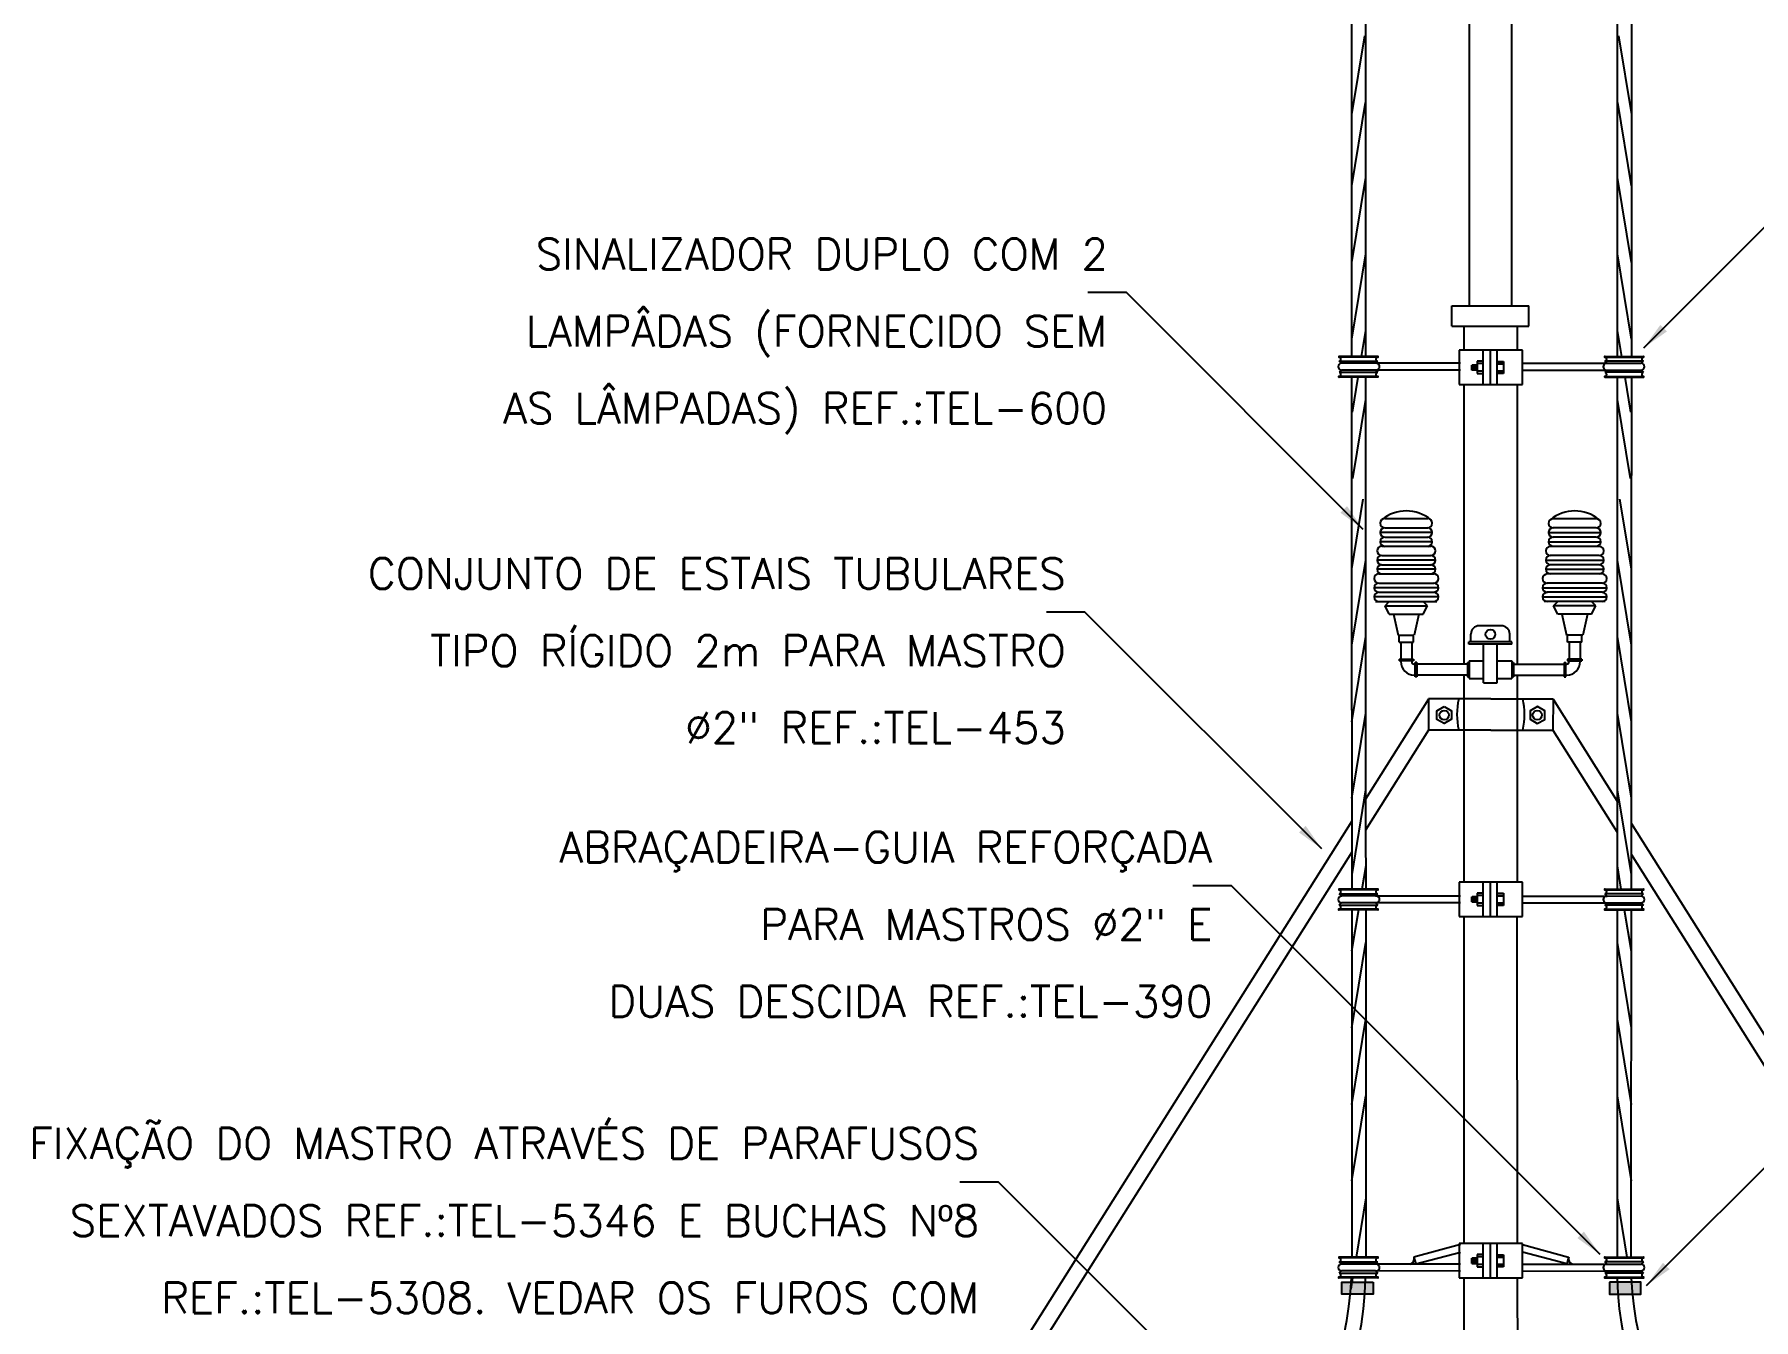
# Model space of a CAD drawing. Header units: millimetres. Extents: x -6160.2 to -6141.2, y -4696.6 to -4675.3.
# Drawn here: x -6159.23 to -6148.08, y -4690.77 to -4682.44 of the extents above; entities that cross this region are included whole.
import ezdxf
from ezdxf.enums import TextEntityAlignment as Align

# ---------------------------------------------------------------- set-up
doc = ezdxf.new("R2010")
doc.units = ezdxf.units.MM
doc.header["$LTSCALE"] = 10
doc.layers.add('Termotécnica', color=7, linetype='Continuous')
doc.styles.add('r80', font='romans.shx')

# ---------------------------------------------------------------- blocks, each defined once
blk = doc.blocks.new('*X1')
at = {"color": 0, "linetype": 'ByBlock'}
for p, q in [((387.028, 152.597), (387.028, 152.67)), ((387.041, 152.597), (387.041, 152.67)), ((387.053, 152.597), (387.053, 152.67)), ((387.066, 152.597), (387.066, 152.67)), ((387.078, 152.597), (387.078, 152.67))]:
    blk.add_line(p, q, dxfattribs=at)
blk = doc.blocks.new('*X3')
at = {"color": 0, "linetype": 'ByBlock'}
for p, q in [((387.028, 152.597), (387.028, 152.67)), ((387.041, 152.597), (387.041, 152.67)), ((387.053, 152.597), (387.053, 152.67)), ((387.066, 152.597), (387.066, 152.67)), ((387.078, 152.597), (387.078, 152.67))]:
    blk.add_line(p, q, dxfattribs=at)
blk = doc.blocks.new('*X10')
at = {"color": 0, "linetype": 'ByBlock'}
for p, q in [((387.028, 152.597), (387.028, 152.67)), ((387.041, 152.597), (387.041, 152.67)), ((387.053, 152.597), (387.053, 152.67)), ((387.066, 152.597), (387.066, 152.67)), ((387.078, 152.597), (387.078, 152.67))]:
    blk.add_line(p, q, dxfattribs=at)

msp = doc.modelspace()

# ---------------------------------------------------------------- linework, layer by layer
at = {"layer": 'Termotécnica', "color": 2, "ltscale": 5}
for p, q in [((-6150.686, -4681.899), (-6150.686, -4684.526)), ((-6148.87, -4681.899), (-6148.87, -4684.526)), ((-6150.515, -4684.526), (-6150.765, -4684.526)), ((-6150.765, -4684.558), (-6150.515, -4684.558)), ((-6150.752, -4684.571), (-6150.765, -4684.558)), ((-6150.529, -4684.571), (-6150.751, -4684.571)), ((-6150.529, -4684.571), (-6150.515, -4684.558)), ((-6149.987, -4684.486), (-6149.987, -4684.709)), ((-6149.831, -4684.709), (-6149.831, -4684.486)), ((-6149.786, -4684.486), (-6149.786, -4684.709)), ((-6149.786, -4684.486), (-6149.786, -4684.709)), ((-6149.742, -4684.486), (-6149.742, -4684.709)), ((-6149.577, -4684.709), (-6149.577, -4684.486)), ((-6149.041, -4684.526), (-6148.791, -4684.526)), ((-6148.791, -4684.558), (-6149.041, -4684.558)), ((-6149.027, -4684.571), (-6149.041, -4684.558)), ((-6149.027, -4684.571), (-6148.806, -4684.571)), ((-6148.804, -4684.571), (-6148.791, -4684.558)), ((-6150.752, -4684.616), (-6150.765, -4684.629)), ((-6150.765, -4684.629), (-6150.515, -4684.629)), ((-6150.515, -4684.66), (-6150.765, -4684.66)), ((-6150.529, -4684.616), (-6150.751, -4684.616)), ((-6150.686, -4684.66), (-6150.685, -4685.939)), ((-6150.529, -4684.616), (-6150.515, -4684.629)), ((-6149.027, -4684.616), (-6149.041, -4684.629)), ((-6148.791, -4684.629), (-6149.041, -4684.629)), ((-6149.041, -4684.66), (-6148.791, -4684.66)), ((-6149.027, -4684.616), (-6148.806, -4684.616)), ((-6148.87, -4684.66), (-6148.872, -4685.939)), ((-6148.804, -4684.616), (-6148.791, -4684.629)), ((-6150.685, -4685.939), (-6150.684, -4687.706)), ((-6150.594, -4685.939), (-6150.594, -4687.572)), ((-6148.962, -4685.939), (-6148.963, -4687.572)), ((-6148.872, -4685.939), (-6148.872, -4687.706)), ((-6150.529, -4686.116), (-6150.131, -4686.116)), ((-6150.467, -4686.143), (-6150.44, -4686.116)), ((-6150.44, -4686.198), (-6150.467, -4686.143)), ((-6150.467, -4686.143), (-6150.193, -4686.143)), ((-6150.193, -4686.143), (-6150.22, -4686.116)), ((-6150.22, -4686.198), (-6150.193, -4686.143)), ((-6149.039, -4686.116), (-6149.436, -4686.116)), ((-6149.375, -4686.143), (-6149.347, -4686.116)), ((-6149.347, -4686.198), (-6149.375, -4686.143)), ((-6149.1, -4686.143), (-6149.375, -4686.143)), ((-6149.1, -4686.143), (-6149.128, -4686.116)), ((-6149.128, -4686.198), (-6149.1, -4686.143)), ((-6150.44, -4686.198), (-6150.22, -4686.198)), ((-6150.412, -4686.198), (-6150.382, -4686.335)), ((-6150.248, -4686.198), (-6150.278, -4686.335)), ((-6149.128, -4686.198), (-6149.347, -4686.198)), ((-6149.32, -4686.198), (-6149.29, -4686.335)), ((-6149.155, -4686.198), (-6149.185, -4686.335)), ((-6150.382, -4686.335), (-6150.278, -4686.335)), ((-6150.377, -4686.379), (-6150.377, -4686.335)), ((-6150.283, -4686.379), (-6150.283, -4686.335)), ((-6149.911, -4686.377), (-6149.911, -4686.328)), ((-6149.714, -4686.273), (-6149.856, -4686.273)), ((-6149.659, -4686.377), (-6149.659, -4686.328)), ((-6149.185, -4686.335), (-6149.29, -4686.335)), ((-6149.284, -4686.379), (-6149.284, -4686.335)), ((-6149.191, -4686.379), (-6149.191, -4686.335)), ((-6150.377, -4686.379), (-6150.283, -4686.379)), ((-6150.366, -4686.379), (-6150.366, -4686.489)), ((-6150.294, -4686.379), (-6150.294, -4686.489)), ((-6149.925, -4686.393), (-6149.925, -4686.377)), ((-6149.645, -4686.377), (-6149.925, -4686.377)), ((-6149.645, -4686.393), (-6149.925, -4686.393)), ((-6149.829, -4686.643), (-6149.829, -4686.393)), ((-6149.741, -4686.643), (-6149.741, -4686.393)), ((-6149.645, -4686.393), (-6149.645, -4686.377)), ((-6149.191, -4686.379), (-6149.284, -4686.379)), ((-6149.273, -4686.379), (-6149.273, -4686.489)), ((-6149.202, -4686.379), (-6149.202, -4686.489)), ((-6150.377, -4686.489), (-6150.377, -4686.5)), ((-6150.377, -4686.489), (-6150.283, -4686.489)), ((-6150.283, -4686.5), (-6150.377, -4686.5)), ((-6150.366, -4686.5), (-6150.366, -4686.505)), ((-6150.294, -4686.505), (-6150.294, -4686.5)), ((-6150.283, -4686.489), (-6150.283, -4686.5)), ((-6150.278, -4686.522), (-6150.272, -4686.522)), ((-6150.278, -4686.593), (-6150.272, -4686.593)), ((-6150.261, -4686.511), (-6150.272, -4686.511)), ((-6150.272, -4686.604), (-6150.272, -4686.511)), ((-6150.261, -4686.511), (-6150.261, -4686.604)), ((-6149.932, -4686.522), (-6150.261, -4686.522)), ((-6149.932, -4686.593), (-6150.261, -4686.593)), ((-6149.932, -4686.511), (-6149.932, -4686.604)), ((-6149.932, -4686.511), (-6149.921, -4686.511)), ((-6149.921, -4686.5), (-6149.921, -4686.615)), ((-6149.921, -4686.5), (-6149.829, -4686.5)), ((-6149.741, -4686.5), (-6149.646, -4686.5)), ((-6149.646, -4686.5), (-6149.646, -4686.615)), ((-6149.646, -4686.511), (-6149.635, -4686.511)), ((-6149.635, -4686.511), (-6149.635, -4686.604)), ((-6149.635, -4686.522), (-6149.306, -4686.522)), ((-6149.635, -4686.593), (-6149.306, -4686.593)), ((-6149.306, -4686.511), (-6149.306, -4686.604)), ((-6149.306, -4686.511), (-6149.295, -4686.511)), ((-6149.295, -4686.604), (-6149.295, -4686.511)), ((-6149.29, -4686.522), (-6149.295, -4686.522)), ((-6149.29, -4686.593), (-6149.295, -4686.593)), ((-6149.191, -4686.489), (-6149.284, -4686.489)), ((-6149.284, -4686.489), (-6149.284, -4686.5)), ((-6149.284, -4686.5), (-6149.191, -4686.5)), ((-6149.273, -4686.505), (-6149.273, -4686.5)), ((-6149.202, -4686.5), (-6149.202, -4686.505)), ((-6149.191, -4686.489), (-6149.191, -4686.5)), ((-6150.261, -4686.604), (-6150.272, -4686.604)), ((-6149.932, -4686.604), (-6149.921, -4686.604)), ((-6149.921, -4686.615), (-6149.829, -4686.615)), ((-6149.829, -4686.643), (-6149.741, -4686.643)), ((-6149.741, -4686.615), (-6149.646, -4686.615)), ((-6149.646, -4686.604), (-6149.635, -4686.604)), ((-6149.306, -4686.604), (-6149.295, -4686.604)), ((-6150.594, -4687.572), (-6150.593, -4687.981)), ((-6148.963, -4687.572), (-6148.963, -4687.981)), ((-6150.684, -4687.706), (-6150.684, -4687.981)), ((-6148.872, -4687.706), (-6148.872, -4687.981)), ((-6150.515, -4687.981), (-6150.765, -4687.981)), ((-6150.765, -4688.012), (-6150.515, -4688.012)), ((-6150.752, -4688.025), (-6150.765, -4688.012)), ((-6150.529, -4688.026), (-6150.751, -4688.025)), ((-6150.529, -4688.026), (-6150.515, -4688.012)), ((-6149.987, -4687.935), (-6149.987, -4688.158)), ((-6149.831, -4688.158), (-6149.831, -4687.935)), ((-6149.786, -4687.935), (-6149.786, -4688.158)), ((-6149.786, -4687.935), (-6149.786, -4688.158)), ((-6149.742, -4687.935), (-6149.742, -4688.158)), ((-6149.577, -4688.158), (-6149.577, -4687.935)), ((-6149.041, -4687.981), (-6148.791, -4687.981)), ((-6148.791, -4688.012), (-6149.041, -4688.012)), ((-6149.027, -4688.026), (-6149.041, -4688.012)), ((-6149.027, -4688.026), (-6148.806, -4688.025)), ((-6148.804, -4688.025), (-6148.791, -4688.012)), ((-6150.752, -4688.07), (-6150.765, -4688.084)), ((-6150.765, -4688.084), (-6150.515, -4688.084)), ((-6150.515, -4688.115), (-6150.765, -4688.115)), ((-6150.529, -4688.07), (-6150.751, -4688.07)), ((-6150.684, -4688.115), (-6150.683, -4690.077)), ((-6150.593, -4688.115), (-6150.593, -4690.077)), ((-6150.529, -4688.07), (-6150.515, -4688.084)), ((-6149.027, -4688.07), (-6149.041, -4688.084)), ((-6148.791, -4688.084), (-6149.041, -4688.084)), ((-6149.041, -4688.115), (-6148.791, -4688.115)), ((-6149.027, -4688.07), (-6148.806, -4688.07)), ((-6148.963, -4688.115), (-6148.963, -4690.077)), ((-6148.872, -4688.115), (-6148.873, -4690.077)), ((-6148.804, -4688.07), (-6148.791, -4688.084)), ((-6150.683, -4690.077), (-6150.683, -4690.368)), ((-6150.593, -4690.077), (-6150.593, -4690.368)), ((-6148.963, -4690.077), (-6148.963, -4690.368)), ((-6148.873, -4690.077), (-6148.873, -4690.368)), ((-6150.515, -4690.368), (-6150.765, -4690.368)), ((-6150.28, -4690.367), (-6150.268, -4690.41)), ((-6149.987, -4690.279), (-6149.987, -4690.502)), ((-6149.831, -4690.502), (-6149.831, -4690.279)), ((-6149.786, -4690.279), (-6149.786, -4690.502)), ((-6149.786, -4690.279), (-6149.786, -4690.502)), ((-6149.742, -4690.279), (-6149.742, -4690.502)), ((-6149.577, -4690.502), (-6149.577, -4690.279)), ((-6149.277, -4690.367), (-6149.288, -4690.41)), ((-6149.041, -4690.368), (-6148.791, -4690.368)), ((-6150.752, -4690.413), (-6150.765, -4690.399)), ((-6150.765, -4690.399), (-6150.515, -4690.399)), ((-6150.752, -4690.457), (-6150.765, -4690.471)), ((-6150.765, -4690.471), (-6150.515, -4690.471)), ((-6150.529, -4690.413), (-6150.751, -4690.413)), ((-6150.529, -4690.457), (-6150.751, -4690.457)), ((-6150.529, -4690.413), (-6150.515, -4690.399)), ((-6150.529, -4690.457), (-6150.515, -4690.471)), ((-6149.027, -4690.413), (-6149.041, -4690.399)), ((-6148.791, -4690.399), (-6149.041, -4690.399)), ((-6149.027, -4690.457), (-6149.041, -4690.471)), ((-6148.791, -4690.471), (-6149.041, -4690.471)), ((-6149.027, -4690.413), (-6148.806, -4690.413)), ((-6149.027, -4690.457), (-6148.806, -4690.457)), ((-6148.804, -4690.413), (-6148.791, -4690.399)), ((-6148.804, -4690.457), (-6148.791, -4690.471)), ((-6150.515, -4690.502), (-6150.765, -4690.502)), ((-6149.041, -4690.502), (-6148.791, -4690.502))]:
    msp.add_line(p, q, dxfattribs=at)
at = {"layer": 'Termotécnica', "color": 2, "linetype": 'ByBlock', "ltscale": 5}
for p, q in [((-6150.594, -4681.899), (-6150.594, -4684.526)), ((-6148.962, -4681.899), (-6148.962, -4684.526)), ((-6150.594, -4684.66), (-6150.594, -4685.939)), ((-6148.962, -4684.66), (-6148.962, -4685.939))]:
    msp.add_line(p, q, dxfattribs=at)
at = {"layer": 'Termotécnica', "color": 3, "linetype": 'ByBlock', "ltscale": 5}
for p, q in [((-6149.923, -4681.947), (-6149.923, -4684.198)), ((-6149.647, -4681.947), (-6149.647, -4684.198)), ((-6150.034, -4684.198), (-6149.535, -4684.198)), ((-6150.034, -4684.33), (-6150.034, -4684.198)), ((-6149.535, -4684.33), (-6149.535, -4684.198)), ((-6150.034, -4684.33), (-6149.535, -4684.33)), ((-6149.957, -4684.33), (-6149.957, -4684.486)), ((-6149.611, -4684.33), (-6149.611, -4684.486)), ((-6149.957, -4684.709), (-6149.957, -4686.522)), ((-6149.611, -4684.709), (-6149.611, -4686.522)), ((-6149.957, -4686.593), (-6149.957, -4687.935)), ((-6149.611, -4686.593), (-6149.611, -4687.935)), ((-6149.611, -4687.755), (-6149.611, -4687.892)), ((-6149.957, -4688.158), (-6149.956, -4690.279)), ((-6149.612, -4688.158), (-6149.61, -4690.279)), ((-6149.956, -4690.502), (-6149.956, -4691.652)), ((-6149.61, -4690.502), (-6149.609, -4691.651))]:
    msp.add_line(p, q, dxfattribs=at)
at = {"layer": 'Termotécnica', "color": 1, "ltscale": 5}
for p, q in [((-6150.602, -4682.447), (-6150.686, -4682.958)), ((-6148.954, -4682.447), (-6148.87, -4682.958)), ((-6150.596, -4682.88), (-6150.685, -4683.421)), ((-6148.96, -4682.88), (-6148.872, -4683.421)), ((-6150.594, -4683.366), (-6150.685, -4683.918)), ((-6148.962, -4683.366), (-6148.872, -4683.918)), ((-6150.594, -4683.862), (-6150.685, -4684.414)), ((-6148.962, -4683.862), (-6148.872, -4684.414)), ((-6150.594, -4684.358), (-6150.622, -4684.526)), ((-6148.962, -4684.358), (-6148.935, -4684.526)), ((-6150.515, -4684.531), (-6150.765, -4684.531)), ((-6149.903, -4684.582), (-6149.904, -4684.614)), ((-6149.904, -4684.614), (-6149.904, -4684.582)), ((-6149.904, -4684.582), (-6149.879, -4684.582)), ((-6149.871, -4684.582), (-6149.903, -4684.582)), ((-6149.898, -4684.582), (-6149.898, -4684.614)), ((-6149.892, -4684.582), (-6149.892, -4684.614)), ((-6149.887, -4684.582), (-6149.887, -4684.614)), ((-6149.881, -4684.582), (-6149.881, -4684.614)), ((-6149.879, -4684.582), (-6149.871, -4684.582)), ((-6149.877, -4684.582), (-6149.877, -4684.614)), ((-6149.877, -4684.582), (-6149.877, -4684.614)), ((-6149.871, -4684.557), (-6149.871, -4684.637)), ((-6149.833, -4684.558), (-6149.871, -4684.558)), ((-6149.832, -4684.573), (-6149.871, -4684.573)), ((-6149.742, -4684.559), (-6149.7, -4684.559)), ((-6149.742, -4684.559), (-6149.7, -4684.559)), ((-6149.7, -4684.574), (-6149.742, -4684.574)), ((-6149.742, -4684.574), (-6149.7, -4684.574)), ((-6149.7, -4684.559), (-6149.7, -4684.638)), ((-6149.7, -4684.559), (-6149.7, -4684.638)), ((-6149.041, -4684.531), (-6148.791, -4684.531)), ((-6150.515, -4684.656), (-6150.765, -4684.656)), ((-6150.644, -4684.66), (-6150.681, -4684.887)), ((-6149.904, -4684.614), (-6149.871, -4684.614)), ((-6149.871, -4684.614), (-6149.904, -4684.614)), ((-6149.832, -4684.622), (-6149.871, -4684.622)), ((-6149.832, -4684.622), (-6149.871, -4684.622)), ((-6149.871, -4684.637), (-6149.832, -4684.637)), ((-6149.7, -4684.622), (-6149.742, -4684.622)), ((-6149.742, -4684.622), (-6149.7, -4684.622)), ((-6149.7, -4684.638), (-6149.742, -4684.638)), ((-6149.7, -4684.638), (-6149.742, -4684.638)), ((-6149.041, -4684.656), (-6148.791, -4684.656)), ((-6148.913, -4684.66), (-6148.875, -4684.887)), ((-6150.594, -4684.805), (-6150.678, -4685.317)), ((-6148.962, -4684.805), (-6148.878, -4685.317)), ((-6150.611, -4685.451), (-6150.685, -4685.903)), ((-6148.946, -4685.451), (-6148.872, -4685.903)), ((-6150.469, -4685.578), (-6150.191, -4685.578)), ((-6149.098, -4685.579), (-6149.377, -4685.579)), ((-6150.161, -4685.668), (-6150.499, -4685.668)), ((-6150.469, -4685.638), (-6150.191, -4685.638)), ((-6150.469, -4685.698), (-6150.191, -4685.698)), ((-6149.406, -4685.668), (-6149.068, -4685.668)), ((-6149.098, -4685.638), (-6149.377, -4685.638)), ((-6149.098, -4685.698), (-6149.377, -4685.698)), ((-6150.161, -4685.728), (-6150.499, -4685.728)), ((-6150.489, -4685.757), (-6150.171, -4685.757)), ((-6149.406, -4685.728), (-6149.068, -4685.728)), ((-6149.078, -4685.758), (-6149.396, -4685.758)), ((-6150.594, -4685.847), (-6150.685, -4686.399)), ((-6150.141, -4685.847), (-6150.519, -4685.847)), ((-6150.141, -4685.907), (-6150.519, -4685.907)), ((-6150.489, -4685.817), (-6150.171, -4685.817)), ((-6150.489, -4685.877), (-6150.171, -4685.877)), ((-6149.426, -4685.847), (-6149.048, -4685.847)), ((-6149.426, -4685.907), (-6149.048, -4685.907)), ((-6149.078, -4685.817), (-6149.396, -4685.817)), ((-6149.078, -4685.877), (-6149.396, -4685.877)), ((-6148.962, -4685.847), (-6148.872, -4686.399)), ((-6150.121, -4686.026), (-6150.539, -4686.026)), ((-6150.509, -4685.937), (-6150.151, -4685.937)), ((-6150.509, -4685.996), (-6150.151, -4685.996)), ((-6149.446, -4686.026), (-6149.029, -4686.026)), ((-6149.058, -4685.937), (-6149.416, -4685.937)), ((-6149.058, -4685.996), (-6149.416, -4685.996)), ((-6150.121, -4686.086), (-6150.539, -4686.086)), ((-6150.509, -4686.056), (-6150.151, -4686.056)), ((-6149.446, -4686.086), (-6149.029, -4686.086)), ((-6149.058, -4686.056), (-6149.416, -4686.056)), ((-6150.594, -4686.343), (-6150.685, -4686.896)), ((-6148.962, -4686.343), (-6148.872, -4686.896)), ((-6150.594, -4686.84), (-6150.685, -4687.392)), ((-6148.962, -4686.84), (-6148.872, -4687.392)), ((-6150.594, -4687.336), (-6150.684, -4687.885)), ((-6148.962, -4687.336), (-6148.872, -4687.885)), ((-6150.593, -4687.829), (-6150.618, -4687.981)), ((-6148.963, -4687.829), (-6148.938, -4687.981)), ((-6150.515, -4687.985), (-6150.765, -4687.985)), ((-6149.903, -4688.031), (-6149.904, -4688.064)), ((-6149.904, -4688.064), (-6149.904, -4688.031)), ((-6149.904, -4688.031), (-6149.879, -4688.031)), ((-6149.871, -4688.031), (-6149.903, -4688.031)), ((-6149.898, -4688.031), (-6149.898, -4688.064)), ((-6149.892, -4688.031), (-6149.892, -4688.064)), ((-6149.887, -4688.031), (-6149.887, -4688.064)), ((-6149.881, -4688.031), (-6149.881, -4688.064)), ((-6149.879, -4688.031), (-6149.871, -4688.031)), ((-6149.877, -4688.031), (-6149.877, -4688.064)), ((-6149.877, -4688.031), (-6149.877, -4688.064)), ((-6149.871, -4688.007), (-6149.871, -4688.087)), ((-6149.833, -4688.007), (-6149.871, -4688.007)), ((-6149.832, -4688.022), (-6149.871, -4688.022)), ((-6149.742, -4688.008), (-6149.7, -4688.008)), ((-6149.742, -4688.008), (-6149.7, -4688.008)), ((-6149.7, -4688.024), (-6149.742, -4688.024)), ((-6149.742, -4688.024), (-6149.7, -4688.024)), ((-6149.7, -4688.008), (-6149.7, -4688.087)), ((-6149.7, -4688.008), (-6149.7, -4688.087)), ((-6149.041, -4687.985), (-6148.791, -4687.985)), ((-6150.515, -4688.11), (-6150.765, -4688.11)), ((-6150.64, -4688.115), (-6150.685, -4688.384)), ((-6149.904, -4688.064), (-6149.871, -4688.064)), ((-6149.871, -4688.064), (-6149.904, -4688.064)), ((-6149.832, -4688.071), (-6149.871, -4688.071)), ((-6149.832, -4688.071), (-6149.871, -4688.071)), ((-6149.871, -4688.087), (-6149.832, -4688.087)), ((-6149.7, -4688.072), (-6149.742, -4688.072)), ((-6149.742, -4688.072), (-6149.7, -4688.072)), ((-6149.7, -4688.087), (-6149.742, -4688.087)), ((-6149.7, -4688.087), (-6149.742, -4688.087)), ((-6149.041, -4688.11), (-6148.791, -4688.11)), ((-6148.916, -4688.115), (-6148.872, -4688.384)), ((-6150.594, -4688.328), (-6150.685, -4688.881)), ((-6148.962, -4688.328), (-6148.872, -4688.881)), ((-6150.594, -4688.825), (-6150.685, -4689.377)), ((-6148.962, -4688.825), (-6148.872, -4689.377)), ((-6150.594, -4689.321), (-6150.685, -4689.873)), ((-6148.962, -4689.321), (-6148.872, -4689.873)), ((-6150.593, -4689.983), (-6150.656, -4690.368)), ((-6148.963, -4689.983), (-6148.9, -4690.368)), ((-6150.515, -4690.373), (-6150.765, -4690.373)), ((-6149.904, -4690.375), (-6149.879, -4690.375)), ((-6149.904, -4690.408), (-6149.904, -4690.375)), ((-6149.903, -4690.375), (-6149.904, -4690.408)), ((-6149.871, -4690.375), (-6149.903, -4690.375)), ((-6149.898, -4690.375), (-6149.898, -4690.408)), ((-6149.892, -4690.375), (-6149.892, -4690.408)), ((-6149.887, -4690.375), (-6149.887, -4690.408)), ((-6149.881, -4690.375), (-6149.881, -4690.408)), ((-6149.879, -4690.375), (-6149.871, -4690.375)), ((-6149.877, -4690.375), (-6149.877, -4690.407)), ((-6149.877, -4690.375), (-6149.877, -4690.407)), ((-6149.871, -4690.351), (-6149.871, -4690.43)), ((-6149.833, -4690.351), (-6149.871, -4690.351)), ((-6149.832, -4690.366), (-6149.871, -4690.366)), ((-6149.742, -4690.352), (-6149.7, -4690.352)), ((-6149.742, -4690.352), (-6149.7, -4690.352)), ((-6149.742, -4690.368), (-6149.7, -4690.368)), ((-6149.7, -4690.368), (-6149.742, -4690.368)), ((-6149.7, -4690.352), (-6149.7, -4690.431)), ((-6149.7, -4690.352), (-6149.7, -4690.431)), ((-6149.041, -4690.373), (-6148.791, -4690.373)), ((-6150.515, -4690.498), (-6150.765, -4690.498)), ((-6149.871, -4690.408), (-6149.904, -4690.408)), ((-6149.904, -4690.408), (-6149.871, -4690.408)), ((-6149.832, -4690.415), (-6149.871, -4690.415)), ((-6149.832, -4690.415), (-6149.871, -4690.415)), ((-6149.871, -4690.43), (-6149.832, -4690.431)), ((-6149.742, -4690.416), (-6149.7, -4690.416)), ((-6149.7, -4690.416), (-6149.742, -4690.416)), ((-6149.7, -4690.431), (-6149.742, -4690.431)), ((-6149.7, -4690.431), (-6149.742, -4690.431)), ((-6149.041, -4690.498), (-6148.791, -4690.498)), ((-6150.678, -4690.502), (-6150.69, -4690.576))]:
    msp.add_line(p, q, dxfattribs=at)
at = {"layer": 'Termotécnica', "color": 2}
for p, q in [((-6148.789, -4684.47), (-6147.253, -4682.934)), ((-6152.145, -4684.112), (-6152.395, -4684.112)), ((-6150.609, -4685.648), (-6152.145, -4684.112)), ((-6152.414, -4686.184), (-6152.664, -4686.184)), ((-6150.878, -4687.72), (-6152.414, -4686.184)), ((-6151.464, -4687.96), (-6151.714, -4687.96)), ((-6149.072, -4690.351), (-6151.464, -4687.96)), ((-6148.772, -4690.552), (-6147.236, -4689.016)), ((-6152.975, -4689.881), (-6153.225, -4689.881)), ((-6150.308, -4692.547), (-6152.975, -4689.881))]:
    msp.add_line(p, q, dxfattribs=at)
at = {"layer": 'Termotécnica', "color": 3, "ltscale": 5}
for p, q in [((-6149.979, -4684.571), (-6150.529, -4684.571)), ((-6149.913, -4684.486), (-6149.987, -4684.486)), ((-6149.786, -4684.486), (-6149.922, -4684.486)), ((-6149.636, -4684.486), (-6149.786, -4684.486)), ((-6149.577, -4684.486), (-6149.636, -4684.486)), ((-6149.577, -4684.571), (-6149.027, -4684.571)), ((-6149.979, -4684.616), (-6150.529, -4684.616)), ((-6149.577, -4684.616), (-6149.027, -4684.616)), ((-6149.987, -4684.709), (-6149.913, -4684.709)), ((-6149.922, -4684.709), (-6149.786, -4684.709)), ((-6149.786, -4684.709), (-6149.636, -4684.709)), ((-6149.636, -4684.709), (-6149.577, -4684.709)), ((-6150.185, -4686.75), (-6150.594, -4687.398)), ((-6150.186, -4686.747), (-6150.185, -4686.95)), ((-6149.782, -4686.747), (-6150.186, -4686.747)), ((-6149.782, -4686.747), (-6149.378, -4686.747)), ((-6149.378, -4686.747), (-6149.379, -4686.95)), ((-6149.378, -4686.75), (-6148.962, -4687.411)), ((-6150.185, -4686.95), (-6150.594, -4687.598)), ((-6149.782, -4686.95), (-6150.185, -4686.95)), ((-6149.782, -4686.95), (-6149.379, -4686.95)), ((-6149.379, -4686.95), (-6148.963, -4687.611)), ((-6150.684, -4687.541), (-6153.724, -4692.365)), ((-6148.872, -4687.553), (-6145.842, -4692.365)), ((-6150.684, -4687.742), (-6153.598, -4692.365)), ((-6148.872, -4687.754), (-6145.969, -4692.365)), ((-6149.979, -4688.026), (-6150.529, -4688.026)), ((-6149.913, -4687.935), (-6149.987, -4687.935)), ((-6149.786, -4687.935), (-6149.922, -4687.935)), ((-6149.636, -4687.935), (-6149.786, -4687.935)), ((-6149.577, -4687.935), (-6149.636, -4687.935)), ((-6149.577, -4688.026), (-6149.027, -4688.026)), ((-6149.979, -4688.07), (-6150.529, -4688.07)), ((-6149.577, -4688.07), (-6149.027, -4688.07)), ((-6149.987, -4688.158), (-6149.913, -4688.158)), ((-6149.922, -4688.158), (-6149.786, -4688.158)), ((-6149.786, -4688.158), (-6149.636, -4688.158)), ((-6149.636, -4688.158), (-6149.577, -4688.158)), ((-6149.979, -4690.286), (-6150.28, -4690.367)), ((-6150.268, -4690.41), (-6149.979, -4690.335)), ((-6149.913, -4690.279), (-6149.987, -4690.279)), ((-6149.786, -4690.279), (-6149.922, -4690.279)), ((-6149.636, -4690.279), (-6149.786, -4690.279)), ((-6149.577, -4690.279), (-6149.636, -4690.279)), ((-6149.577, -4690.286), (-6149.277, -4690.367)), ((-6149.288, -4690.41), (-6149.577, -4690.335)), ((-6149.979, -4690.413), (-6150.529, -4690.413)), ((-6149.979, -4690.458), (-6150.529, -4690.457)), ((-6149.577, -4690.413), (-6149.027, -4690.413)), ((-6149.577, -4690.458), (-6149.027, -4690.457)), ((-6149.987, -4690.502), (-6149.913, -4690.502)), ((-6149.922, -4690.502), (-6149.786, -4690.502)), ((-6149.786, -4690.502), (-6149.636, -4690.502)), ((-6149.636, -4690.502), (-6149.577, -4690.502))]:
    msp.add_line(p, q, dxfattribs=at)
at = {"layer": 'Termotécnica', "color": 1, "ltscale": 5}
for points in [[(-6150.084, -4686.797), (-6150.037, -4686.825), (-6150.036, -4686.879), (-6150.084, -4686.907), (-6150.131, -4686.88), (-6150.131, -4686.825)], [(-6149.479, -4686.797), (-6149.527, -4686.825), (-6149.527, -4686.879), (-6149.48, -4686.907), (-6149.432, -4686.88), (-6149.432, -4686.825)]]:
    msp.add_lwpolyline(points, close=True, dxfattribs=at)
at = {"layer": 'Termotécnica', "color": 2, "ltscale": 5}
for points in [[(-6150.545, -4690.529), (-6150.545, -4690.607), (-6150.747, -4690.607), (-6150.747, -4690.529)], [(-6149.012, -4690.529), (-6149.012, -4690.607), (-6148.809, -4690.607), (-6148.809, -4690.529)]]:
    msp.add_lwpolyline(points, close=True, dxfattribs=at)
at = {"layer": 'Termotécnica', "color": 1, "ltscale": 5}
for centre, radius in [((-6149.784, -4686.329), 0.0316), ((-6150.084, -4686.852), 0.0302), ((-6149.48, -4686.852), 0.0302)]:
    msp.add_circle(centre, radius, dxfattribs=at)
at = {"layer": 'Termotécnica', "color": 2, "ltscale": 5}
for centre, radius, start, end in [((-6150.749, -4684.593), 0.0224, 94.0698, 265.9132), ((-6150.766, -4684.529), 0.0025, 63.4264, 296.5565), ((-6150.767, -4684.544), 0.0135, 277.1165, 82.8665), ((-6150.526, -4684.593), 0.0225, 262.8665, 97.1165), ((-6150.514, -4684.544), 0.0135, 97.1165, 262.8665), ((-6150.514, -4684.529), 0.0025, 243.4264, 116.5565), ((-6149.03, -4684.593), 0.0225, 82.8835, 277.1335), ((-6149.042, -4684.529), 0.0025, 63.4435, 296.5736), ((-6149.043, -4684.544), 0.0135, 277.1335, 82.8835), ((-6148.807, -4684.593), 0.0224, 274.0868, 85.9302), ((-6148.789, -4684.544), 0.0135, 97.1335, 262.8835), ((-6148.79, -4684.529), 0.0025, 243.4435, 116.5736), ((-6150.767, -4684.658), 0.0025, 63.4264, 296.5565), ((-6150.767, -4684.643), 0.0135, 277.1165, 82.8665), ((-6150.514, -4684.643), 0.0135, 97.1165, 262.8665), ((-6150.514, -4684.658), 0.0025, 243.4264, 116.5565), ((-6149.042, -4684.658), 0.0025, 63.4435, 296.5736), ((-6149.043, -4684.643), 0.0135, 277.1335, 82.8835), ((-6148.789, -4684.643), 0.0135, 97.1335, 262.8835), ((-6148.79, -4684.658), 0.0025, 243.4435, 116.5736), ((-6149.856, -4686.328), 0.0549, 90, 180), ((-6149.714, -4686.328), 0.0549, 0, 90), ((-6150.278, -4686.505), 0.0878, 180, 270), ((-6150.278, -4686.505), 0.0165, 180, 270), ((-6149.29, -4686.505), 0.0878, 270, 0), ((-6149.29, -4686.505), 0.0165, 270, 0), ((-6150.749, -4688.048), 0.0224, 94.0698, 265.9132), ((-6150.766, -4687.983), 0.0025, 63.4264, 296.5565), ((-6150.767, -4687.999), 0.0135, 277.1165, 82.8665), ((-6150.526, -4688.048), 0.0225, 262.8665, 97.1165), ((-6150.514, -4687.999), 0.0135, 97.1165, 262.8665), ((-6150.514, -4687.983), 0.0025, 243.4264, 116.5565), ((-6149.03, -4688.048), 0.0225, 82.8835, 277.1335), ((-6149.042, -4687.983), 0.0025, 63.4435, 296.5736), ((-6149.043, -4687.999), 0.0135, 277.1335, 82.8835), ((-6148.807, -4688.048), 0.0224, 274.0868, 85.9302), ((-6148.789, -4687.999), 0.0135, 97.1335, 262.8835), ((-6148.79, -4687.983), 0.0025, 243.4435, 116.5736), ((-6150.767, -4688.113), 0.0025, 63.4264, 296.5565), ((-6150.767, -4688.097), 0.0135, 277.1165, 82.8665), ((-6150.514, -4688.097), 0.0135, 97.1165, 262.8665), ((-6150.514, -4688.113), 0.0025, 243.4264, 116.5565), ((-6149.042, -4688.113), 0.0025, 63.4435, 296.5736), ((-6149.043, -4688.097), 0.0135, 277.1335, 82.8835), ((-6148.789, -4688.097), 0.0135, 97.1335, 262.8835), ((-6148.79, -4688.113), 0.0025, 243.4435, 116.5736), ((-6150.766, -4690.37), 0.0025, 63.4264, 296.5565), ((-6150.767, -4690.386), 0.0135, 277.1165, 82.8665), ((-6150.514, -4690.386), 0.0135, 97.1165, 262.8665), ((-6150.514, -4690.37), 0.0025, 243.4264, 116.5565), ((-6149.042, -4690.37), 0.0025, 63.4435, 296.5736), ((-6149.043, -4690.386), 0.0135, 277.1335, 82.8835), ((-6148.789, -4690.386), 0.0135, 97.1335, 262.8835), ((-6148.79, -4690.37), 0.0025, 243.4435, 116.5736), ((-6150.749, -4690.435), 0.0224, 94.0698, 265.9132), ((-6150.767, -4690.5), 0.0025, 63.4264, 296.5565), ((-6150.767, -4690.484), 0.0135, 277.1165, 82.8665), ((-6150.526, -4690.435), 0.0225, 262.8665, 97.1165), ((-6150.514, -4690.484), 0.0135, 97.1165, 262.8665), ((-6150.514, -4690.5), 0.0025, 243.4264, 116.5565), ((-6149.03, -4690.435), 0.0225, 82.8835, 277.1335), ((-6149.042, -4690.5), 0.0025, 63.4435, 296.5736), ((-6149.043, -4690.484), 0.0135, 277.1335, 82.8835), ((-6148.807, -4690.435), 0.0224, 274.0868, 85.9302), ((-6148.789, -4690.484), 0.0135, 97.1335, 262.8835), ((-6148.79, -4690.5), 0.0025, 243.4435, 116.5736), ((-6152.821, -4690.448), 2.228, 278.3522, 358.6168), ((-6152.888, -4690.397), 2.205, 282.3428, 357.2709), ((-6146.735, -4690.448), 2.228, 181.3832, 261.6478), ((-6146.668, -4690.397), 2.205, 182.7291, 257.6572)]:
    msp.add_arc(centre, radius, start, end, dxfattribs=at)
at = {"layer": 'Termotécnica', "color": 1, "ltscale": 5}
for centre, radius, start, end in [((-6150.469, -4685.608), 0.0299, 90, 270), ((-6150.33, -4685.776), 0.248, 50.2636, 129.3394), ((-6150.191, -4685.608), 0.0299, 270, 90), ((-6149.377, -4685.609), 0.0298, 90, 270), ((-6149.237, -4685.776), 0.248, 50.6606, 129.7364), ((-6149.098, -4685.609), 0.0298, 270, 90), ((-6150.469, -4685.668), 0.0299, 90, 270), ((-6150.469, -4685.728), 0.0299, 90, 270), ((-6150.191, -4685.668), 0.0299, 270, 90), ((-6150.191, -4685.728), 0.0299, 270, 90), ((-6149.377, -4685.668), 0.0298, 90, 270), ((-6149.377, -4685.728), 0.0298, 90, 270), ((-6149.098, -4685.668), 0.0298, 270, 90), ((-6149.098, -4685.728), 0.0298, 270, 90), ((-6150.489, -4685.787), 0.0299, 90, 270), ((-6150.171, -4685.787), 0.0299, 270, 90), ((-6149.396, -4685.788), 0.0298, 90, 270), ((-6149.078, -4685.788), 0.0298, 270, 90), ((-6150.489, -4685.847), 0.0299, 90, 270), ((-6150.489, -4685.907), 0.0299, 90, 270), ((-6150.171, -4685.847), 0.0299, 270, 90), ((-6150.171, -4685.907), 0.0299, 270, 90), ((-6149.396, -4685.847), 0.0298, 90, 270), ((-6149.396, -4685.907), 0.0298, 90, 270), ((-6149.078, -4685.847), 0.0298, 270, 90), ((-6149.078, -4685.907), 0.0298, 270, 90), ((-6150.509, -4685.966), 0.0299, 90, 270), ((-6150.509, -4686.026), 0.0299, 90, 270), ((-6150.151, -4685.966), 0.0299, 270, 90), ((-6150.151, -4686.026), 0.0299, 270, 90), ((-6149.416, -4685.967), 0.0298, 90, 270), ((-6149.416, -4686.026), 0.0298, 90, 270), ((-6149.058, -4685.967), 0.0298, 270, 90), ((-6149.058, -4686.026), 0.0298, 270, 90), ((-6150.509, -4686.086), 0.0299, 90, 270), ((-6150.151, -4686.086), 0.0299, 270, 90), ((-6149.416, -4686.086), 0.0298, 90, 270), ((-6149.058, -4686.086), 0.0298, 270, 90), ((-6150.316, -4690.377), 0.0375, 284.6814, 15.3772), ((-6149.24, -4690.377), 0.0375, 164.6228, 255.3186)]:
    msp.add_arc(centre, radius, start, end, dxfattribs=at)
at = {"layer": 'Termotécnica', "color": 3, "ltscale": 5}
for centre, start, end in [((-6149.537, -4686.848), 167.3879, 192.6121), ((-6150.027, -4686.848), 347.3879, 12.6121)]:
    msp.add_arc(centre, 0.464, start, end, dxfattribs=at)
at = {"layer": 'Termotécnica', "color": 2}
for points in [[(-6148.639, -4684.364), (-6148.682, -4684.322), (-6148.789, -4684.47)], [(-6150.714, -4685.498), (-6150.757, -4685.54), (-6150.609, -4685.648)], [(-6150.983, -4687.57), (-6151.026, -4687.613), (-6150.878, -4687.72)], [(-6149.178, -4690.202), (-6149.22, -4690.244), (-6149.072, -4690.351)], [(-6148.622, -4690.446), (-6148.665, -4690.404), (-6148.772, -4690.552)]]:
    msp.add_solid(points, dxfattribs=at)
at = {"layer": 'Termotécnica', "color": 2, "ltscale": 5}
for points in [[(-6150.545, -4690.529), (-6150.747, -4690.529), (-6150.545, -4690.607), (-6150.747, -4690.607)], [(-6149.012, -4690.529), (-6148.809, -4690.529), (-6149.012, -4690.607), (-6148.809, -4690.607)]]:
    msp.add_solid(points, dxfattribs=at)

# ---------------------------------------------------------------- block references
at = {"layer": 'Termotécnica', "color": 1, "ltscale": 5, "xscale": 0.4465472515156559, "yscale": 0.4465472515156762, "zscale": 0.08930945030313234}
for name, p, rotation in [('*X3', (-6322.72, -4752.782), 0.008515691361021227), ('*X1', (-6322.72, -4756.231), 0.008515691372690811), ('*X10', (-6322.72, -4758.575), 0.008515691372690811)]:
    msp.add_blockref(name, p, dxfattribs=dict(at, rotation=rotation))

# ---------------------------------------------------------------- texts
at = {"layer": 'Termotécnica', "color": 2, "style": 'r80'}
for s, p in [('SINALIZADOR DUPLO COM 2', (-6152.265, -4683.962)), ('LAMPÂDAS (FORNECIDO SEM', (-6152.27, -4684.462)), ('AS LÂMPADAS) REF.:TEL-600', (-6152.27, -4684.962)), ('CONJUNTO DE ESTAIS TUBULARES', (-6152.539, -4686.034)), ('TIPO RÍGIDO 2m PARA MASTRO', (-6152.539, -4686.535)), ('%%c2" REF.:TEL-453', (-6152.538, -4687.034)), ('ABRAÇADEIRA-GUIA REFORÇADA', (-6151.589, -4687.809)), ('PARA MASTROS %%c2" E', (-6151.588, -4688.31)), ('DUAS DESCIDA REF.:TEL-390', (-6151.588, -4688.809)), ('FIXAÇÃO DO MASTRO ATRAVÉS DE PARAFUSOS', (-6153.1, -4689.73)), ('SEXTAVADOS REF.:TEL-5346 E BUCHAS Nº8', (-6153.1, -4690.231)), ('REF.:TEL-5308. VEDAR OS FUROS COM', (-6153.1, -4690.731))]:
    msp.add_text(s, height=0.2, dxfattribs=at).set_placement(p, align=Align.RIGHT)

doc.saveas('drawing.dxf')
